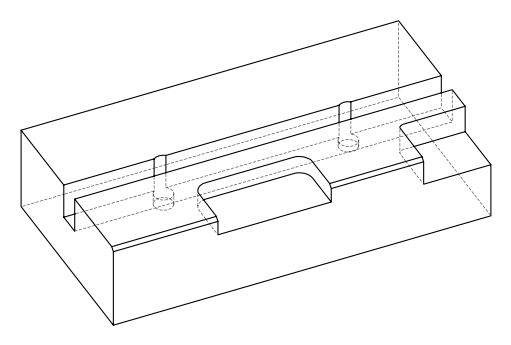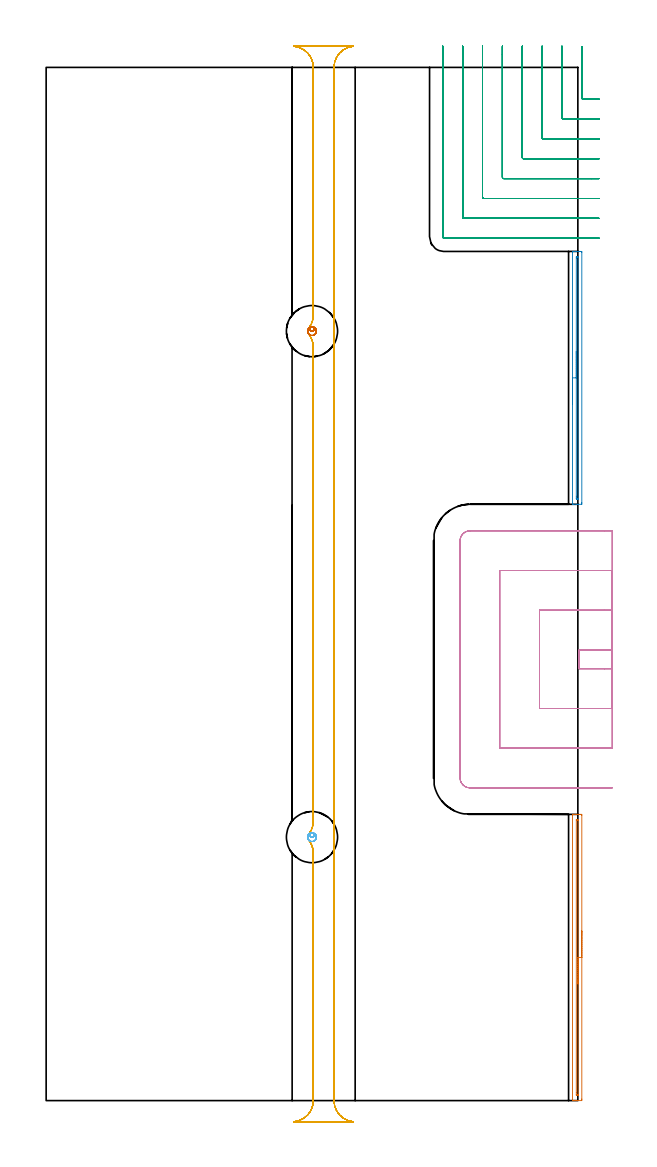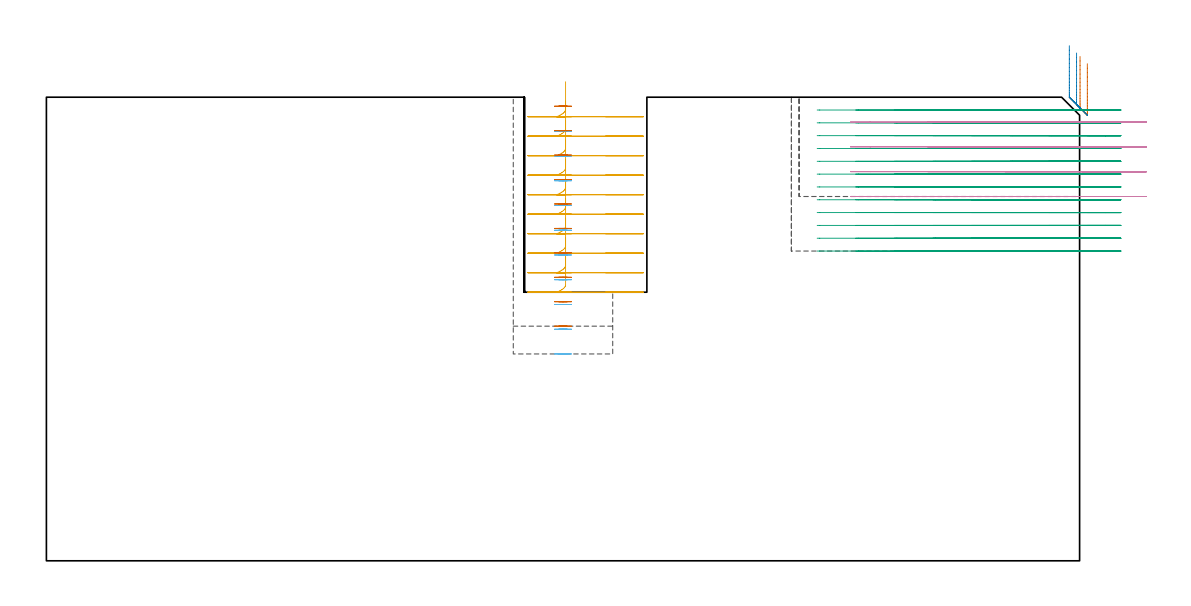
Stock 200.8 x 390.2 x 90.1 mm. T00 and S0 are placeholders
(PLAN: 7 operations, 3 tool changes, 47.5 min)
(1 AREA_MILL | FG_CHAMFER_SURFACE | UGT0205_001 | 1.88 min | 676 mm3)
(2 AREA_MILL_1 | FG_CHAMFER_SURFACE_1 | UGT0205_001 | 1.68 min | 616 mm3)
(3 MILL_CORNER_NOTCH_RECTANGULAR | CORNER_NOTCH_RECTANGULAR | NXT0201_010 | Follow Part, ap 2.5, ae 75% | 17.33 min | 116178 mm3)
(4 MILL_SLOT | SLOT_PARTIAL_RECTANGULAR | UGT0201_094 | Follow Part, ap 5, ae 75% | 6.59 min | 121576 mm3)
(5 MILL_RECTANGULAR_SLOT | SLOT_RECTANGULAR | NXT0201_012 | Follow Part, ap 4, ae 75% | 18.68 min | 353146 mm3)
(6 MILL_BLIND_HOLE_FROM_SOLID_MATERIAL | STEP1POCKET | NXT0201_012 | Spiral | 0.7 min | 3596 mm3)
(7 MILL_BLIND_HOLE_FROM_SOLID_MATERIAL_1 | STEP1POCKET_1 | NXT0201_012 | Spiral | 0.63 min | 2057 mm3)
(TOOL UGT0205_001 | Chamfer Mill 20 x 3 x 45 deg. | D20 FL50 Z2)
(TOOL NXT0201_010 | ENDMILL 10mm [2P460-1000-NA 1630] | D10 FL30 Z6)
(TOOL UGT0201_094 | End mill 20 mm | D20 FL38 Z4)
(TOOL NXT0201_012 | ENDMILL 16mm [2P460-1600-NA 1630] | D16 FL38 Z6)
(OP 1 AREA_MILL)
G17 G21 G94 G90
T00 M6
G54
G17 G0 G90 X202.3 Y64.05 S1061 M3
G43 Z100.1 H0
Z96.6
G94 G1 Y64.012 Z95.728 F250.
Y63.898 Z94.863
Y63.709 Z94.012
Y63.447 Z93.18
Y63.113 Z92.374
Y62.71 Z91.6
Y62.242 Z90.864
Y61.71 Z90.172
Y61.121 Z89.529
Y60.478 Z88.94
Y59.786 Z88.408
Y59.05 Z87.94
Y58.276 Z87.537
Y57.47 Z87.203
Y56.638 Z86.941
Y55.786 Z86.752
Y54.922 Z86.638
Y54.05 Z86.6
Y0.586
X202.299 Y0.358 Z86.601
X202.291 Y0.002 Z86.605
X202.147 Y0. Z86.75
X200.99 Z87.906
X200.435 Z88.464
X199.785 Z89.114
X199.071 Z89.828
X198.806 Y0.01 Z90.093
X198.8 Y0.141 Z90.1
Y107.96
X198.806 Y108.09 Z90.092
X199.071 Y108.1 Z89.828
X199.785 Z89.114
X200.435 Z88.464
X200.99 Z87.906
X201.267 Z87.629
X201.87 Z87.027
X202.147 Z86.75
X202.291 Y108.098 Z86.605
X202.3 Y107.742 Z86.6
Y54.05
X200.886 Z88.014
Y2.33
X200.884 Y2.143 Z88.016
X200.881 Y2.05 Z88.019
X200.879 Y2.013 Z88.021
X200.75 Y2.009 Z88.15
X200.47 Y2.004 Z88.43
X200.298 Y2.01 Z88.602
X200.221 Y2.024 Z88.679
X200.216 Y2.261 Z88.684
X200.215 Y2.368 Z88.685
X200.214 Y3.048 Z88.686
X200.215 Y105.732 Z88.685
X200.22 Y106.071 Z88.68
X200.221 Y106.086 Z88.679
X200.229 Y106.09 Z88.671
X200.259 Y106.096 Z88.641
X200.308 Y106.099 Z88.592
X200.368 Z88.532
X200.629 Y106.097 Z88.271
X200.802 Y106.09 Z88.098
X200.879 Y106.076 Z88.021
X200.884 Y105.839 Z88.016
X200.885 Y105.732 Z88.015
X200.886 Y54.05 Z88.014
Y53.178 Z88.052
Y52.314 Z88.166
Y51.462 Z88.355
Y50.63 Z88.617
Y49.824 Z88.951
Y49.05 Z89.354
Y48.314 Z89.823
Y47.622 Z90.354
Y46.979 Z90.943
Y46.39 Z91.586
Y45.858 Z92.278
Y45.39 Z93.014
Y44.987 Z93.788
Y44.653 Z94.594
Y44.391 Z95.426
Y44.202 Z96.278
Y44.088 Z97.143
Y44.05 Z98.014
G0 Z100.1
M5
M2
(OP 2 AREA_MILL_1)
G17 G21 G94 G90
T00 M6
G54
G17 G0 G90 X198.8 Y262.95 S1061 M3
G43 Z100.1 H0
G94 G1 Y262.988 Z99.228 F250.
Y263.102 Z98.363
Y263.291 Z97.512
Y263.553 Z96.68
Y263.887 Z95.874
Y264.29 Z95.1
Y264.758 Z94.364
Y265.29 Z93.672
Y265.879 Z93.029
Y266.522 Z92.439
Y267.214 Z91.908
Y267.95 Z91.44
Y268.724 Z91.037
Y269.53 Z90.703
Y270.362 Z90.441
Y271.213 Z90.252
Y272.078 Z90.138
Y272.95 Z90.1
Y320.572
X198.806 Y320.69 Z90.092
X199.047 Y320.7 Z89.851
X199.736 Z89.163
X200.484 Z88.415
X200.99 Z87.906
X201.243 Z87.654
X201.87 Z87.027
X202.123 Z86.775
X202.291 Y320.698 Z86.605
X202.3 Y320.355 Z86.6
Y225.773
X202.299 Y225.545 Z86.601
X202.291 Y225.202 Z86.605
X202.123 Y225.2 Z86.775
X200.99 Z87.906
X200.484 Z88.415
X199.047 Z89.852
X198.806 Y225.21 Z90.092
X198.8 Y225.328 Z90.1
Y272.95
X200.214 Z88.686
X200.215 Y318.241 Z88.685
X200.216 Y318.347 Z88.684
X200.221 Y318.677 Z88.679
X200.376 Y318.69 Z88.524
X200.645 Y318.696 Z88.255
X200.805 Y318.69 Z88.095
X200.879 Y318.683 Z88.021
X200.884 Y318.454 Z88.016
X200.885 Y318.347 Z88.015
Y227.33
X200.884 Y227.236 Z88.016
X200.882 Y227.215 Z88.018
X200.881 Y227.211 Z88.019
X200.842 Y227.207 Z88.058
X200.712 Y227.203 Z88.188
X200.457 Z88.443
X200.295 Y227.21 Z88.605
X200.221 Y227.217 Z88.679
X200.216 Y227.446 Z88.684
X200.215 Y227.553 Z88.685
X200.214 Y228.233 Z88.686
Y272.95
Y273.822 Z88.724
Y274.686 Z88.838
Y275.538 Z89.026
Y276.37 Z89.289
Y277.176 Z89.623
Y277.95 Z90.025
Y278.686 Z90.494
Y279.378 Z91.025
Y280.021 Z91.615
Y280.61 Z92.258
Y281.141 Z92.95
Y281.61 Z93.686
Y282.013 Z94.46
Y282.347 Z95.266
Y282.609 Z96.098
Y282.798 Z96.949
Y282.912 Z97.814
Y282.95 Z98.686
G0 Z100.1
M5
M2
(OP 3 MILL_CORNER_NOTCH_RECTANGULAR)
G17 G21 G94 G90
T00 M6
G54
G17 G0 G90 X202.3 Y397.97 S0 M3
G43 Z100.1 H1
Z87.608
G94 G1 Y394.97 F250.
Y378.696 F500.
G3 X202.796 Y378.2 R0.5
G1 X205.8
X208.8 F250.
G0 Z100.1
X194.8 Y398.2
Z87.608
G1 Y395.2
Y371.196 F500.
G3 X195.296 Y370.7 R0.5
G1 X205.8
X208.8 F250.
G0 Z100.1
X187.3 Y398.2
Z87.608
G1 Y395.2
Y363.696 F500.
G3 X187.796 Y363.2 R0.5
G1 X205.8
X208.8 F250.
G0 Z100.1
X179.8 Y398.2
Z87.608
G1 Y395.2
Y356.196 F500.
G3 X180.296 Y355.7 R0.5
G1 X205.8
X208.8 F250.
G0 Z100.1
X172.3 Y398.2
Z87.608
G1 Y395.2
Y348.696 F500.
G3 X172.796 Y348.2 R0.5
G1 X205.8
X208.8 F250.
G0 Z100.1
X164.8 Y398.2
Z87.608
G1 Y395.2
Y341.197 F500.
G3 X165.297 Y340.7 R0.5
G1 X205.8
X208.8 F250.
G0 Z100.1
X157.3 Y398.2
Z87.608
G1 Y395.2
Y333.697 F500.
G3 X157.797 Y333.2 R0.5
G1 X205.8
X208.8 F250.
G0 Z100.1
X149.8 Y398.2
Z87.608
G1 Y395.2
Y326.197 F500.
G3 X150.297 Y325.7 R0.5
G1 X205.8
X208.8 F250.
G0 Z100.1
X202.3 Y397.97
Z85.117
G1 Y394.97
Y378.696 F500.
G3 X202.796 Y378.2 R0.5
G1 X205.8
X208.8 F250.
G0 Z100.1
X194.8 Y398.2
Z85.117
G1 Y395.2
Y371.196 F500.
G3 X195.296 Y370.7 R0.5
G1 X205.8
X208.8 F250.
G0 Z100.1
X187.3 Y398.2
Z85.117
G1 Y395.2
Y363.696 F500.
G3 X187.796 Y363.2 R0.5
G1 X205.8
X208.8 F250.
G0 Z100.1
X179.8 Y398.2
Z85.117
G1 Y395.2
Y356.196 F500.
G3 X180.296 Y355.7 R0.5
G1 X205.8
X208.8 F250.
G0 Z100.1
X172.3 Y398.2
Z85.117
G1 Y395.2
Y348.696 F500.
G3 X172.796 Y348.2 R0.5
G1 X205.8
X208.8 F250.
G0 Z100.1
X164.8 Y398.2
Z85.117
G1 Y395.2
Y341.197 F500.
G3 X165.297 Y340.7 R0.5
G1 X205.8
X208.8 F250.
G0 Z100.1
X157.3 Y398.2
Z85.117
G1 Y395.2
Y333.697 F500.
G3 X157.797 Y333.2 R0.5
G1 X205.8
X208.8 F250.
G0 Z100.1
X149.8 Y398.2
Z85.117
G1 Y395.2
Y326.197 F500.
G3 X150.297 Y325.7 R0.5
G1 X205.8
X208.8 F250.
G0 Z100.1
X202.3 Y397.97
Z82.625
G1 Y394.97
Y378.696 F500.
G3 X202.796 Y378.2 R0.5
G1 X205.8
X208.8 F250.
G0 Z100.1
X194.8 Y398.2
Z82.625
G1 Y395.2
Y371.196 F500.
G3 X195.296 Y370.7 R0.5
G1 X205.8
X208.8 F250.
G0 Z100.1
X187.3 Y398.2
Z82.625
G1 Y395.2
Y363.696 F500.
G3 X187.796 Y363.2 R0.5
G1 X205.8
X208.8 F250.
G0 Z100.1
X179.8 Y398.2
Z82.625
G1 Y395.2
Y356.196 F500.
G3 X180.296 Y355.7 R0.5
G1 X205.8
X208.8 F250.
G0 Z100.1
X172.3 Y398.2
Z82.625
G1 Y395.2
Y348.696 F500.
G3 X172.796 Y348.2 R0.5
G1 X205.8
X208.8 F250.
G0 Z100.1
X164.8 Y398.2
Z82.625
G1 Y395.2
Y341.197 F500.
G3 X165.297 Y340.7 R0.5
G1 X205.8
X208.8 F250.
G0 Z100.1
X157.3 Y398.2
Z82.625
G1 Y395.2
Y333.697 F500.
G3 X157.797 Y333.2 R0.5
G1 X205.8
X208.8 F250.
G0 Z100.1
X149.8 Y398.2
Z82.625
G1 Y395.2
Y326.197 F500.
G3 X150.297 Y325.7 R0.5
G1 X205.8
X208.8 F250.
G0 Z100.1
X202.3 Y397.97
Z80.133
G1 Y394.97
Y378.696 F500.
G3 X202.796 Y378.2 R0.5
G1 X205.8
X208.8 F250.
G0 Z100.1
X194.8 Y398.2
Z80.133
G1 Y395.2
Y371.196 F500.
G3 X195.296 Y370.7 R0.5
G1 X205.8
X208.8 F250.
G0 Z100.1
X187.3 Y398.2
Z80.133
G1 Y395.2
Y363.696 F500.
G3 X187.796 Y363.2 R0.5
G1 X205.8
X208.8 F250.
G0 Z100.1
X179.8 Y398.2
Z80.133
G1 Y395.2
Y356.196 F500.
G3 X180.296 Y355.7 R0.5
G1 X205.8
X208.8 F250.
G0 Z100.1
X172.3 Y398.2
Z80.133
G1 Y395.2
Y348.696 F500.
G3 X172.796 Y348.2 R0.5
G1 X205.8
X208.8 F250.
G0 Z100.1
X164.8 Y398.2
Z80.133
G1 Y395.2
Y341.197 F500.
G3 X165.297 Y340.7 R0.5
G1 X205.8
X208.8 F250.
G0 Z100.1
X157.3 Y398.2
Z80.133
G1 Y395.2
Y333.697 F500.
G3 X157.797 Y333.2 R0.5
G1 X205.8
X208.8 F250.
G0 Z100.1
X149.8 Y398.2
Z80.133
G1 Y395.2
Y326.197 F500.
G3 X150.297 Y325.7 R0.5
G1 X205.8
X208.8 F250.
G0 Z100.1
X202.3 Y397.97
Z77.642
G1 Y394.97
Y378.696 F500.
G3 X202.796 Y378.2 R0.5
G1 X205.8
X208.8 F250.
G0 Z100.1
X194.8 Y398.2
Z77.642
G1 Y395.2
Y371.196 F500.
G3 X195.296 Y370.7 R0.5
G1 X205.8
X208.8 F250.
G0 Z100.1
X187.3 Y398.2
Z77.642
G1 Y395.2
Y363.696 F500.
G3 X187.796 Y363.2 R0.5
G1 X205.8
X208.8 F250.
G0 Z100.1
X179.8 Y398.2
Z77.642
G1 Y395.2
Y356.196 F500.
G3 X180.296 Y355.7 R0.5
G1 X205.8
X208.8 F250.
G0 Z100.1
X172.3 Y398.2
Z77.642
G1 Y395.2
Y348.696 F500.
G3 X172.796 Y348.2 R0.5
G1 X205.8
X208.8 F250.
G0 Z100.1
X164.8 Y398.2
Z77.642
G1 Y395.2
Y341.197 F500.
G3 X165.297 Y340.7 R0.5
G1 X205.8
X208.8 F250.
G0 Z100.1
X157.3 Y398.2
Z77.642
G1 Y395.2
Y333.697 F500.
G3 X157.797 Y333.2 R0.5
G1 X205.8
X208.8 F250.
G0 Z100.1
X149.8 Y398.2
Z77.642
G1 Y395.2
Y326.197 F500.
G3 X150.297 Y325.7 R0.5
G1 X205.8
X208.8 F250.
G0 Z100.1
X202.3 Y397.97
Z75.15
G1 Y394.97
Y378.696 F500.
G3 X202.796 Y378.2 R0.5
G1 X205.8
X208.8 F250.
G0 Z100.1
X194.8 Y398.2
Z75.15
G1 Y395.2
Y371.196 F500.
G3 X195.296 Y370.7 R0.5
G1 X205.8
X208.8 F250.
G0 Z100.1
X187.3 Y398.2
Z75.15
G1 Y395.2
Y363.696 F500.
G3 X187.796 Y363.2 R0.5
G1 X205.8
X208.8 F250.
G0 Z100.1
X179.8 Y398.2
Z75.15
G1 Y395.2
Y356.196 F500.
G3 X180.296 Y355.7 R0.5
G1 X205.8
X208.8 F250.
G0 Z100.1
X172.3 Y398.2
Z75.15
G1 Y395.2
Y348.696 F500.
G3 X172.796 Y348.2 R0.5
G1 X205.8
X208.8 F250.
G0 Z100.1
X164.8 Y398.2
Z75.15
G1 Y395.2
Y341.197 F500.
G3 X165.297 Y340.7 R0.5
G1 X205.8
X208.8 F250.
G0 Z100.1
X157.3 Y398.2
Z75.15
G1 Y395.2
Y333.697 F500.
G3 X157.797 Y333.2 R0.5
G1 X205.8
X208.8 F250.
G0 Z100.1
X149.8 Y398.2
Z75.15
G1 Y395.2
Y326.197 F500.
G3 X150.297 Y325.7 R0.5
G1 X205.8
X208.8 F250.
G0 Z100.1
X202.3 Y397.97
Z72.658
G1 Y394.97
Y378.696 F500.
G3 X202.796 Y378.2 R0.5
G1 X205.8
X208.8 F250.
G0 Z100.1
X194.8 Y398.2
Z72.658
G1 Y395.2
Y371.196 F500.
G3 X195.296 Y370.7 R0.5
G1 X205.8
X208.8 F250.
G0 Z100.1
X187.3 Y398.2
Z72.658
G1 Y395.2
Y363.696 F500.
G3 X187.796 Y363.2 R0.5
G1 X205.8
X208.8 F250.
G0 Z100.1
X179.8 Y398.2
Z72.658
G1 Y395.2
Y356.196 F500.
G3 X180.296 Y355.7 R0.5
G1 X205.8
X208.8 F250.
G0 Z100.1
X172.3 Y398.2
Z72.658
G1 Y395.2
Y348.696 F500.
G3 X172.796 Y348.2 R0.5
G1 X205.8
X208.8 F250.
G0 Z100.1
X164.8 Y398.2
Z72.658
G1 Y395.2
Y341.197 F500.
G3 X165.297 Y340.7 R0.5
G1 X205.8
X208.8 F250.
G0 Z100.1
X157.3 Y398.2
Z72.658
G1 Y395.2
Y333.697 F500.
G3 X157.797 Y333.2 R0.5
G1 X205.8
X208.8 F250.
G0 Z100.1
X149.8 Y398.2
Z72.658
G1 Y395.2
Y326.197 F500.
G3 X150.297 Y325.7 R0.5
G1 X205.8
X208.8 F250.
G0 Z100.1
X202.3 Y397.97
Z70.167
G1 Y394.97
Y378.696 F500.
G3 X202.796 Y378.2 R0.5
G1 X205.8
X208.8 F250.
G0 Z100.1
X194.8 Y398.2
Z70.167
G1 Y395.2
Y371.196 F500.
G3 X195.296 Y370.7 R0.5
G1 X205.8
X208.8 F250.
G0 Z100.1
X187.3 Y398.2
Z70.167
G1 Y395.2
Y363.696 F500.
G3 X187.796 Y363.2 R0.5
G1 X205.8
X208.8 F250.
G0 Z100.1
X179.8 Y398.2
Z70.167
G1 Y395.2
Y356.196 F500.
G3 X180.296 Y355.7 R0.5
G1 X205.8
X208.8 F250.
G0 Z100.1
X172.3 Y398.2
Z70.167
G1 Y395.2
Y348.696 F500.
G3 X172.796 Y348.2 R0.5
G1 X205.8
X208.8 F250.
G0 Z100.1
X164.8 Y398.2
Z70.167
G1 Y395.2
Y341.197 F500.
G3 X165.297 Y340.7 R0.5
G1 X205.8
X208.8 F250.
G0 Z100.1
X157.3 Y398.2
Z70.167
G1 Y395.2
Y333.697 F500.
G3 X157.797 Y333.2 R0.5
G1 X205.8
X208.8 F250.
G0 Z100.1
X149.8 Y398.2
Z70.167
G1 Y395.2
Y326.197 F500.
G3 X150.297 Y325.7 R0.5
G1 X205.8
X208.8 F250.
G0 Z100.1
X202.3 Y397.97
Z67.675
G1 Y394.97
Y378.696 F500.
G3 X202.796 Y378.2 R0.5
G1 X205.8
X208.8 F250.
G0 Z100.1
X194.8 Y398.2
Z67.675
G1 Y395.2
Y371.196 F500.
G3 X195.296 Y370.7 R0.5
G1 X205.8
X208.8 F250.
G0 Z100.1
X187.3 Y398.2
Z67.675
G1 Y395.2
Y363.696 F500.
G3 X187.796 Y363.2 R0.5
G1 X205.8
X208.8 F250.
G0 Z100.1
X179.8 Y398.2
Z67.675
G1 Y395.2
Y356.196 F500.
G3 X180.296 Y355.7 R0.5
G1 X205.8
X208.8 F250.
G0 Z100.1
X172.3 Y398.2
Z67.675
G1 Y395.2
Y348.696 F500.
G3 X172.796 Y348.2 R0.5
G1 X205.8
X208.8 F250.
G0 Z100.1
X164.8 Y398.2
Z67.675
G1 Y395.2
Y341.197 F500.
G3 X165.297 Y340.7 R0.5
G1 X205.8
X208.8 F250.
G0 Z100.1
X157.3 Y398.2
Z67.675
G1 Y395.2
Y333.697 F500.
G3 X157.797 Y333.2 R0.5
G1 X205.8
X208.8 F250.
G0 Z100.1
X149.8 Y398.2
Z67.675
G1 Y395.2
Y326.197 F500.
G3 X150.297 Y325.7 R0.5
G1 X205.8
X208.8 F250.
G0 Z100.1
X202.3 Y397.97
Z65.183
G1 Y394.97
Y378.696 F500.
G3 X202.796 Y378.2 R0.5
G1 X205.8
X208.8 F250.
G0 Z100.1
X194.8 Y398.2
Z65.183
G1 Y395.2
Y371.196 F500.
G3 X195.296 Y370.7 R0.5
G1 X205.8
X208.8 F250.
G0 Z100.1
X187.3 Y398.2
Z65.183
G1 Y395.2
Y363.696 F500.
G3 X187.796 Y363.2 R0.5
G1 X205.8
X208.8 F250.
G0 Z100.1
X179.8 Y398.2
Z65.183
G1 Y395.2
Y356.196 F500.
G3 X180.296 Y355.7 R0.5
G1 X205.8
X208.8 F250.
G0 Z100.1
X172.3 Y398.2
Z65.183
G1 Y395.2
Y348.696 F500.
G3 X172.796 Y348.2 R0.5
G1 X205.8
X208.8 F250.
G0 Z100.1
X164.8 Y398.2
Z65.183
G1 Y395.2
Y341.197 F500.
G3 X165.297 Y340.7 R0.5
G1 X205.8
X208.8 F250.
G0 Z100.1
X157.3 Y398.2
Z65.183
G1 Y395.2
Y333.697 F500.
G3 X157.797 Y333.2 R0.5
G1 X205.8
X208.8 F250.
G0 Z100.1
X149.8 Y398.2
Z65.183
G1 Y395.2
Y326.197 F500.
G3 X150.297 Y325.7 R0.5
G1 X205.8
X208.8 F250.
G0 Z100.1
X202.3 Y397.97
Z62.692
G1 Y394.97
Y378.696 F500.
G3 X202.796 Y378.2 R0.5
G1 X205.8
X208.8 F250.
G0 Z100.1
X194.8 Y398.2
Z62.692
G1 Y395.2
Y371.196 F500.
G3 X195.296 Y370.7 R0.5
G1 X205.8
X208.8 F250.
G0 Z100.1
X187.3 Y398.2
Z62.692
G1 Y395.2
Y363.696 F500.
G3 X187.796 Y363.2 R0.5
G1 X205.8
X208.8 F250.
G0 Z100.1
X179.8 Y398.2
Z62.692
G1 Y395.2
Y356.196 F500.
G3 X180.296 Y355.7 R0.5
G1 X205.8
X208.8 F250.
G0 Z100.1
X172.3 Y398.2
Z62.692
G1 Y395.2
Y348.696 F500.
G3 X172.796 Y348.2 R0.5
G1 X205.8
X208.8 F250.
G0 Z100.1
X164.8 Y398.2
Z62.692
G1 Y395.2
Y341.197 F500.
G3 X165.297 Y340.7 R0.5
G1 X205.8
X208.8 F250.
G0 Z100.1
X157.3 Y398.2
Z62.692
G1 Y395.2
Y333.697 F500.
G3 X157.797 Y333.2 R0.5
G1 X205.8
X208.8 F250.
G0 Z100.1
X149.8 Y398.2
Z62.692
G1 Y395.2
Y326.197 F500.
G3 X150.297 Y325.7 R0.5
G1 X205.8
X208.8 F250.
G0 Z100.1
X202.3 Y397.97
Z60.2
G1 Y394.97
Y378.696 F500.
G3 X202.796 Y378.2 R0.5
G1 X205.8
X208.8 F250.
G0 Z100.1
X194.8 Y398.2
Z60.2
G1 Y395.2
Y371.196 F500.
G3 X195.296 Y370.7 R0.5
G1 X205.8
X208.8 F250.
G0 Z100.1
X187.3 Y398.2
Z60.2
G1 Y395.2
Y363.696 F500.
G3 X187.796 Y363.2 R0.5
G1 X205.8
X208.8 F250.
G0 Z100.1
X179.8 Y398.2
Z60.2
G1 Y395.2
Y356.196 F500.
G3 X180.296 Y355.7 R0.5
G1 X205.8
X208.8 F250.
G0 Z100.1
X172.3 Y398.2
Z60.2
G1 Y395.2
Y348.696 F500.
G3 X172.796 Y348.2 R0.5
G1 X205.8
X208.8 F250.
G0 Z100.1
X164.8 Y398.2
Z60.2
G1 Y395.2
Y341.197 F500.
G3 X165.297 Y340.7 R0.5
G1 X205.8
X208.8 F250.
G0 Z100.1
X157.3 Y398.2
Z60.2
G1 Y395.2
Y333.697 F500.
G3 X157.797 Y333.2 R0.5
G1 X205.8
X208.8 F250.
G0 Z100.1
X149.8 Y398.2
Z60.2
G1 Y395.2
Y326.197 F500.
G3 X150.297 Y325.7 R0.5
G1 X205.8
X208.8 F250.
G0 Z100.1
M5
M2
(OP 4 MILL_SLOT)
G17 G21 G94 G90
T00 M6
G54
G17 G0 G90 X213.8 Y170.2 S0 M3
G43 Z100.1 H0
Z85.275
G94 G1 X210.8 F250.
X201.3 F500.
Y163.1
X210.8
X213.8 F250.
Y185.2
X210.8
X186.3 F500.
Y148.1
X210.8
X213.8 F250.
Y200.2
X210.8
X171.3 F500.
Y133.1
X210.8
X213.8 F250.
Y215.2
X210.8
X160.1 F500.
G3 X156.3 Y211.4 R3.8
G1 Y121.9
G3 X160.1 Y118.1 R3.8
G1 X210.8
X213.8 F250.
G0 Y170.2 Z80.45
G1 X210.8
X201.3 F500.
Y163.1
X210.8
X213.8 F250.
Y185.2
X210.8
X186.3 F500.
Y148.1
X210.8
X213.8 F250.
Y200.2
X210.8
X171.3 F500.
Y133.1
X210.8
X213.8 F250.
Y215.2
X210.8
X160.1 F500.
G3 X156.3 Y211.4 R3.8
G1 Y121.9
G3 X160.1 Y118.1 R3.8
G1 X210.8
X213.8 F250.
G0 Y170.2 Z75.625
G1 X210.8
X201.3 F500.
Y163.1
X210.8
X213.8 F250.
Y185.2
X210.8
X186.3 F500.
Y148.1
X210.8
X213.8 F250.
Y200.2
X210.8
X171.3 F500.
Y133.1
X210.8
X213.8 F250.
Y215.2
X210.8
X160.1 F500.
G3 X156.3 Y211.4 R3.8
G1 Y121.9
G3 X160.1 Y118.1 R3.8
G1 X210.8
X213.8 F250.
G0 Y170.2 Z70.8
G1 X210.8
X201.3 F500.
Y163.1
X210.8
X213.8 F250.
Y185.2
X210.8
X186.3 F500.
Y148.1
X210.8
X213.8 F250.
Y200.2
X210.8
X171.3 F500.
Y133.1
X210.8
X213.8 F250.
Y215.2
X210.8
X160.1 F500.
G3 X156.3 Y211.4 R3.8
G1 Y121.9
G3 X160.1 Y118.1 R3.8
G1 X210.8
X213.8 F250.
G0 Z100.1
M5
M2
(OP 5 MILL_RECTANGULAR_SLOT)
G17 G21 G94 G90
T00 M6
G54
G17 G0 G90 X100.9 Y73.367 S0 M3
G43 Z100.1 H1
Z93.1
G94 G1 Y93.711 Z87.649 F250.
X100.834 Y94.494 Z87.438
X100.691 Y95.266 Z87.228
X100.473 Y96.021 Z87.017
X100.182 Y96.751 Z86.807
X99.822 Y97.449 Z86.596
X99.394 Y98.108 Z86.386
X99.221 Y98.332 Z86.31
G2 X100.9 Y93.428 R8. F500.
G1 Y0.
G2 X93.592 Y-7.97 R8.
G1 Y-8.
X116.008
Y-7.97
G2 X108.7 Y0. R8.
G1 Y390.2
G2 X116.008 Y398.17 R8.
G1 Y398.2
X93.592
Y398.17
G2 X100.9 Y390.2 R8.
G1 Y296.672
G2 X99.221 Y291.768 R8.
G1 X99.228 Y291.761
G2 X99.228 Y289.439 R-1.65
G1 X99.221 Y289.432
G2 X100.9 Y284.528 R8.
G1 Y105.572
G2 X99.221 Y100.668 R8.
G0 Z100.1
X100.9 Y73.367
Z89.31
G1 Y93.711 Z83.859 F250.
X100.834 Y94.494 Z83.648
X100.691 Y95.266 Z83.438
X100.473 Y96.021 Z83.227
X100.182 Y96.751 Z83.017
X99.822 Y97.449 Z82.806
X99.394 Y98.108 Z82.596
X99.221 Y98.332 Z82.52
G2 X100.9 Y93.428 R8. F500.
G1 Y0.
G2 X93.592 Y-7.97 R8.
G1 Y-8.
X116.008
Y-7.97
G2 X108.7 Y0. R8.
G1 Y390.2
G2 X116.008 Y398.17 R8.
G1 Y398.2
X93.592
Y398.17
G2 X100.9 Y390.2 R8.
G1 Y296.672
G2 X99.221 Y291.768 R8.
G1 X99.228 Y291.761
G2 X99.228 Y289.439 R-1.65
G1 X99.221 Y289.432
G2 X100.9 Y284.528 R8.
G1 Y105.572
G2 X99.221 Y100.668 R8.
G0 Z100.1
X100.9 Y73.367
Z85.52
G1 Y93.711 Z80.069 F250.
X100.834 Y94.494 Z79.858
X100.691 Y95.266 Z79.648
X100.473 Y96.021 Z79.437
X100.182 Y96.751 Z79.227
X99.822 Y97.449 Z79.016
X99.394 Y98.108 Z78.806
X99.221 Y98.332 Z78.73
G2 X100.9 Y93.428 R8. F500.
G1 Y0.
G2 X93.592 Y-7.97 R8.
G1 Y-8.
X116.008
Y-7.97
G2 X108.7 Y0. R8.
G1 Y390.2
G2 X116.008 Y398.17 R8.
G1 Y398.2
X93.592
Y398.17
G2 X100.9 Y390.2 R8.
G1 Y296.672
G2 X99.221 Y291.768 R8.
G1 X99.228 Y291.761
G2 X99.228 Y289.439 R-1.65
G1 X99.221 Y289.432
G2 X100.9 Y284.528 R8.
G1 Y105.572
G2 X99.221 Y100.668 R8.
G0 Z100.1
X100.9 Y73.367
Z81.73
G1 Y93.711 Z76.279 F250.
X100.834 Y94.494 Z76.068
X100.691 Y95.266 Z75.858
X100.473 Y96.021 Z75.647
X100.182 Y96.751 Z75.437
X99.822 Y97.449 Z75.226
X99.394 Y98.108 Z75.016
X99.221 Y98.332 Z74.94
G2 X100.9 Y93.428 R8. F500.
G1 Y0.
G2 X93.592 Y-7.97 R8.
G1 Y-8.
X116.008
Y-7.97
G2 X108.7 Y0. R8.
G1 Y390.2
G2 X116.008 Y398.17 R8.
G1 Y398.2
X93.592
Y398.17
G2 X100.9 Y390.2 R8.
G1 Y296.672
G2 X99.221 Y291.768 R8.
G1 X99.228 Y291.761
G2 X99.228 Y289.439 R-1.65
G1 X99.221 Y289.432
G2 X100.9 Y284.528 R8.
G1 Y105.572
G2 X99.221 Y100.668 R8.
G0 Z100.1
X100.9 Y73.367
Z77.94
G1 Y93.711 Z72.489 F250.
X100.834 Y94.494 Z72.278
X100.691 Y95.266 Z72.068
X100.473 Y96.021 Z71.857
X100.182 Y96.751 Z71.647
X99.822 Y97.449 Z71.436
X99.394 Y98.108 Z71.226
X99.221 Y98.332 Z71.15
G2 X100.9 Y93.428 R8. F500.
G1 Y0.
G2 X93.592 Y-7.97 R8.
G1 Y-8.
X116.008
Y-7.97
G2 X108.7 Y0. R8.
G1 Y390.2
G2 X116.008 Y398.17 R8.
G1 Y398.2
X93.592
Y398.17
G2 X100.9 Y390.2 R8.
G1 Y296.672
G2 X99.221 Y291.768 R8.
G1 X99.228 Y291.761
G2 X99.228 Y289.439 R-1.65
G1 X99.221 Y289.432
G2 X100.9 Y284.528 R8.
G1 Y105.572
G2 X99.221 Y100.668 R8.
G0 Z100.1
X100.9 Y73.367
Z74.15
G1 Y93.711 Z68.699 F250.
X100.834 Y94.494 Z68.488
X100.691 Y95.266 Z68.278
X100.473 Y96.021 Z68.067
X100.182 Y96.751 Z67.857
X99.822 Y97.449 Z67.646
X99.394 Y98.108 Z67.436
X99.221 Y98.332 Z67.36
G2 X100.9 Y93.428 R8. F500.
G1 Y0.
G2 X93.592 Y-7.97 R8.
G1 Y-8.
X116.008
Y-7.97
G2 X108.7 Y0. R8.
G1 Y390.2
G2 X116.008 Y398.17 R8.
G1 Y398.2
X93.592
Y398.17
G2 X100.9 Y390.2 R8.
G1 Y296.672
G2 X99.221 Y291.768 R8.
G1 X99.228 Y291.761
G2 X99.228 Y289.439 R-1.65
G1 X99.221 Y289.432
G2 X100.9 Y284.528 R8.
G1 Y105.572
G2 X99.221 Y100.668 R8.
G0 Z100.1
X100.9 Y73.367
Z70.36
G1 Y93.711 Z64.909 F250.
X100.834 Y94.494 Z64.698
X100.691 Y95.266 Z64.488
X100.473 Y96.021 Z64.277
X100.182 Y96.751 Z64.067
X99.822 Y97.449 Z63.856
X99.394 Y98.108 Z63.646
X99.221 Y98.332 Z63.57
G2 X100.9 Y93.428 R8. F500.
G1 Y0.
G2 X93.592 Y-7.97 R8.
G1 Y-8.
X116.008
Y-7.97
G2 X108.7 Y0. R8.
G1 Y390.2
G2 X116.008 Y398.17 R8.
G1 Y398.2
X93.592
Y398.17
G2 X100.9 Y390.2 R8.
G1 Y296.672
G2 X99.221 Y291.768 R8.
G1 X99.228 Y291.761
G2 X99.228 Y289.439 R-1.65
G1 X99.221 Y289.432
G2 X100.9 Y284.528 R8.
G1 Y105.572
G2 X99.221 Y100.668 R8.
G0 Z100.1
X100.9 Y73.367
Z66.57
G1 Y93.711 Z61.119 F250.
X100.834 Y94.494 Z60.909
X100.691 Y95.266 Z60.698
X100.473 Y96.021 Z60.487
X100.182 Y96.751 Z60.277
X99.822 Y97.449 Z60.066
X99.394 Y98.108 Z59.856
X99.221 Y98.332 Z59.78
G2 X100.9 Y93.428 R8. F500.
G1 Y0.
G2 X93.592 Y-7.97 R8.
G1 Y-8.
X116.008
Y-7.97
G2 X108.7 Y0. R8.
G1 Y390.2
G2 X116.008 Y398.17 R8.
G1 Y398.2
X93.592
Y398.17
G2 X100.9 Y390.2 R8.
G1 Y296.672
G2 X99.221 Y291.768 R8.
G1 X99.228 Y291.761
G2 X99.228 Y289.439 R-1.65
G1 X99.221 Y289.432
G2 X100.9 Y284.528 R8.
G1 Y105.572
G2 X99.221 Y100.668 R8.
G0 Z100.1
X100.9 Y73.367
Z62.78
G1 Y93.711 Z57.329 F250.
X100.834 Y94.494 Z57.119
X100.691 Y95.266 Z56.908
X100.473 Y96.021 Z56.697
X100.182 Y96.751 Z56.487
X99.822 Y97.449 Z56.276
X99.394 Y98.108 Z56.066
X99.221 Y98.332 Z55.99
G2 X100.9 Y93.428 R8. F500.
G1 Y0.
G2 X93.592 Y-7.97 R8.
G1 Y-8.
X116.008
Y-7.97
G2 X108.7 Y0. R8.
G1 Y390.2
G2 X116.008 Y398.17 R8.
G1 Y398.2
X93.592
Y398.17
G2 X100.9 Y390.2 R8.
G1 Y296.672
G2 X99.221 Y291.768 R8.
G1 X99.228 Y291.761
G2 X99.228 Y289.439 R-1.65
G1 X99.221 Y289.432
G2 X100.9 Y284.528 R8.
G1 Y105.572
G2 X99.221 Y100.668 R8.
G0 Z100.1
X100.9 Y73.367
Z58.99
G1 Y93.711 Z53.539 F250.
X100.834 Y94.494 Z53.329
X100.691 Y95.266 Z53.118
X100.473 Y96.021 Z52.907
X100.182 Y96.751 Z52.697
X99.822 Y97.449 Z52.486
X99.394 Y98.108 Z52.276
X99.221 Y98.332 Z52.2
G2 X100.9 Y93.428 R8. F500.
G1 Y0.
G2 X93.592 Y-7.97 R8.
G1 Y-8.
X116.008
Y-7.97
G2 X108.7 Y0. R8.
G1 Y390.2
G2 X116.008 Y398.17 R8.
G1 Y398.2
X93.592
Y398.17
G2 X100.9 Y390.2 R8.
G1 Y296.672
G2 X99.221 Y291.768 R8.
G1 X99.228 Y291.761
G2 X99.228 Y289.439 R-1.65
G1 X99.221 Y289.432
G2 X100.9 Y284.528 R8.
G1 Y105.572
G2 X99.221 Y100.668 R8.
G0 Z100.1
M5
M2
(OP 6 MILL_BLIND_HOLE_FROM_SOLID_MATERIAL)
G17 G21 G94 G90
T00 M6
G54
G17 G0 G90 X100.4 Y99.5 S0 M3
G43 Z100.1 H1
Z88.291
G94 G3 X101.225 Y100.325 R0.825 F250.
X100.4 Y101.15 R0.825
X98.75 Y99.5 R1.65
X100.4 Y101.15 R-1.65
X99.575 Y100.325 R0.825
X100.4 Y99.5 R0.825
G0 Z83.482
G3 X101.225 Y100.325 R0.825
X100.4 Y101.15 R0.825
X98.75 Y99.5 R1.65
X100.4 Y101.15 R-1.65
X99.575 Y100.325 R0.825
X100.4 Y99.5 R0.825
G0 Z78.673
G3 X101.225 Y100.325 R0.825
X100.4 Y101.15 R0.825
X98.75 Y99.5 R1.65
X100.4 Y101.15 R-1.65
X99.575 Y100.325 R0.825
X100.4 Y99.5 R0.825
G0 Z73.864
G3 X101.225 Y100.325 R0.825
X100.4 Y101.15 R0.825
X98.75 Y99.5 R1.65
X100.4 Y101.15 R-1.65
X99.575 Y100.325 R0.825
X100.4 Y99.5 R0.825
G0 Z69.055
G3 X101.225 Y100.325 R0.825
X100.4 Y101.15 R0.825
X98.75 Y99.5 R1.65
X100.4 Y101.15 R-1.65
X99.575 Y100.325 R0.825
X100.4 Y99.5 R0.825
G0 Z64.245
G3 X101.225 Y100.325 R0.825
X100.4 Y101.15 R0.825
X98.75 Y99.5 R1.65
X100.4 Y101.15 R-1.65
X99.575 Y100.325 R0.825
X100.4 Y99.5 R0.825
G0 Z59.436
G3 X101.225 Y100.325 R0.825
X100.4 Y101.15 R0.825
X98.75 Y99.5 R1.65
X100.4 Y101.15 R-1.65
X99.575 Y100.325 R0.825
X100.4 Y99.5 R0.825
G0 Z54.627
G3 X101.225 Y100.325 R0.825
X100.4 Y101.15 R0.825
X98.75 Y99.5 R1.65
X100.4 Y101.15 R-1.65
X99.575 Y100.325 R0.825
X100.4 Y99.5 R0.825
G0 Z49.818
G3 X101.225 Y100.325 R0.825
X100.4 Y101.15 R0.825
X98.75 Y99.5 R1.65
X100.4 Y101.15 R-1.65
X99.575 Y100.325 R0.825
X100.4 Y99.5 R0.825
G0 Z45.009
G3 X101.225 Y100.325 R0.825
X100.4 Y101.15 R0.825
X98.75 Y99.5 R1.65
X100.4 Y101.15 R-1.65
X99.575 Y100.325 R0.825
X100.4 Y99.5 R0.825
G0 Z40.2
G3 X101.225 Y100.325 R0.825
X100.4 Y101.15 R0.825
X98.75 Y99.5 R1.65
X100.4 Y101.15 R-1.65
X99.575 Y100.325 R0.825
X100.4 Y99.5 R0.825
G0 Z100.1
M5
M2
(OP 7 MILL_BLIND_HOLE_FROM_SOLID_MATERIAL_1)
G17 G21 G94 G90
T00 M6
G54
G17 G0 G90 X100.4 Y290.6 S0 M3
G43 Z100.1 H1
Z88.35
G94 G3 X101.225 Y291.425 R0.825 F250.
X100.4 Y292.25 R0.825
X98.75 Y290.6 R1.65
X100.4 Y292.25 R-1.65
X99.575 Y291.425 R0.825
X100.4 Y290.6 R0.825
G0 Z83.6
G3 X101.225 Y291.425 R0.825
X100.4 Y292.25 R0.825
X98.75 Y290.6 R1.65
X100.4 Y292.25 R-1.65
X99.575 Y291.425 R0.825
X100.4 Y290.6 R0.825
G0 Z78.85
G3 X101.225 Y291.425 R0.825
X100.4 Y292.25 R0.825
X98.75 Y290.6 R1.65
X100.4 Y292.25 R-1.65
X99.575 Y291.425 R0.825
X100.4 Y290.6 R0.825
G0 Z74.1
G3 X101.225 Y291.425 R0.825
X100.4 Y292.25 R0.825
X98.75 Y290.6 R1.65
X100.4 Y292.25 R-1.65
X99.575 Y291.425 R0.825
X100.4 Y290.6 R0.825
G0 Z69.35
G3 X101.225 Y291.425 R0.825
X100.4 Y292.25 R0.825
X98.75 Y290.6 R1.65
X100.4 Y292.25 R-1.65
X99.575 Y291.425 R0.825
X100.4 Y290.6 R0.825
G0 Z64.6
G3 X101.225 Y291.425 R0.825
X100.4 Y292.25 R0.825
X98.75 Y290.6 R1.65
X100.4 Y292.25 R-1.65
X99.575 Y291.425 R0.825
X100.4 Y290.6 R0.825
G0 Z59.85
G3 X101.225 Y291.425 R0.825
X100.4 Y292.25 R0.825
X98.75 Y290.6 R1.65
X100.4 Y292.25 R-1.65
X99.575 Y291.425 R0.825
X100.4 Y290.6 R0.825
G0 Z55.1
G3 X101.225 Y291.425 R0.825
X100.4 Y292.25 R0.825
X98.75 Y290.6 R1.65
X100.4 Y292.25 R-1.65
X99.575 Y291.425 R0.825
X100.4 Y290.6 R0.825
G0 Z50.35
G3 X101.225 Y291.425 R0.825
X100.4 Y292.25 R0.825
X98.75 Y290.6 R1.65
X100.4 Y292.25 R-1.65
X99.575 Y291.425 R0.825
X100.4 Y290.6 R0.825
G0 Z45.6
G3 X101.225 Y291.425 R0.825
X100.4 Y292.25 R0.825
X98.75 Y290.6 R1.65
X100.4 Y292.25 R-1.65
X99.575 Y291.425 R0.825
X100.4 Y290.6 R0.825
G0 Z100.1
M5
M2
